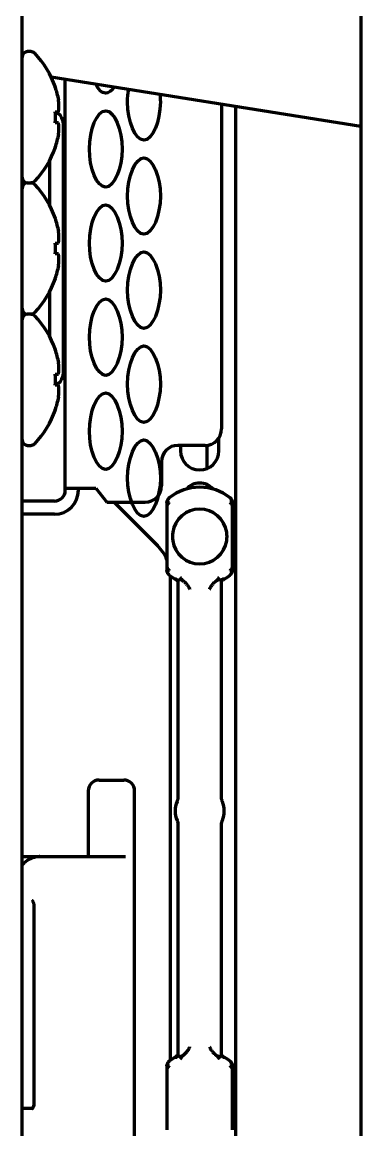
# Model space of a CAD drawing. Header units: inches. Extents: x -3022 to 7311, y 343 to 5680.
# Drawn here: x 936.2 to 967.2, y 2408.7 to 2510 of the extents above; entities that cross this region are included whole.
import ezdxf

# ---------------------------------------------------------------- set-up
doc = ezdxf.new("R2010")
doc.units = ezdxf.units.IN

msp = doc.modelspace()

# ---------------------------------------------------------------- linework, layer by layer
at = {"linetype": 'Continuous', "lineweight": 70}
for p, q in [((967.16, 3920.69), (967.16, 2255.49)), ((936.16, 2281.3), (936.16, 3919.3)), ((936.95, 2507.3), (936.66, 2507.3)), ((938.81, 2504.98), (967.16, 2500.49)), ((940.11, 2467.4), (940.11, 2504.78)), ((939.18, 2504.05), (939.2, 2504.05)), ((954.41, 2502.51), (954.41, 2472.8)), ((939.18, 2501.8), (939.5, 2501.8)), ((955.71, 2351.7), (955.71, 2502.3)), ((939.5, 2500.8), (939.18, 2500.8)), ((939.91, 2500.8), (939.91, 2477.8)), ((939.2, 2498.55), (939.18, 2498.55)), ((938.66, 2497.31), (938.66, 2493.28)), ((936.66, 2495.3), (936.95, 2495.3)), ((939.18, 2492.05), (939.2, 2492.05)), ((939.91, 2492.25), (940.11, 2492.25)), ((939.18, 2489.8), (939.5, 2489.8)), ((939.5, 2488.8), (939.18, 2488.8)), ((940.11, 2489.25), (939.91, 2489.25)), ((939.91, 2489.05), (940.11, 2489.05)), ((939.91, 2488.85), (940.11, 2488.85)), ((939.2, 2486.55), (939.18, 2486.55)), ((938.66, 2485.31), (938.66, 2481.28)), ((936.95, 2483.3), (936.66, 2483.3)), ((939.18, 2480.05), (939.2, 2480.05)), ((939.18, 2477.8), (939.5, 2477.8)), ((939.5, 2476.8), (939.18, 2476.8)), ((939.2, 2474.55), (939.18, 2474.55)), ((936.66, 2471.3), (936.95, 2471.3)), ((952.91, 2471.3), (950.41, 2471.3)), ((950.66, 2471.3), (950.66, 2470.8)), ((953.06, 2471.32), (953.06, 2469.19)), ((954.16, 2470.8), (954.16, 2471.97)), ((948.91, 2469.8), (948.91, 2467.6)), ((940.11, 2467.2), (940.11, 2467.4)), ((940.11, 2467.4), (942.31, 2467.4)), ((941.31, 2467.2), (941.31, 2467.4)), ((942.31, 2467.4), (942.91, 2467.4)), ((942.91, 2467.4), (943.91, 2466.1)), ((953.06, 2467.72), (953.06, 2467.43)), ((939.11, 2466.2), (936.16, 2466.2)), ((943.91, 2466.1), (947.41, 2466.1)), ((944.59, 2466.1), (948.54, 2462.15)), ((949.61, 2466.5), (949.65, 2466.44)), ((955.16, 2466.44), (955.2, 2466.5)), ((949.41, 2465.72), (949.41, 2460.22)), ((955.41, 2460.22), (955.41, 2465.72)), ((939.11, 2465), (936.16, 2465)), ((949.65, 2459.5), (949.61, 2459.45)), ((949.71, 2459.32), (949.71, 2415.07)), ((955.2, 2459.45), (955.16, 2459.5)), ((950.41, 2458.89), (950.41, 2438.95)), ((954.41, 2439.12), (954.41, 2458.89)), ((943.21, 2440.7), (945.45, 2440.7)), ((942.21, 2439.7), (942.21, 2433.7)), ((946.45, 2301.7), (946.45, 2439.7)), ((954.48, 2438.74), (954.48, 2438.74)), ((950.33, 2437), (950.33, 2437)), ((954.41, 2415.55), (954.41, 2436.79)), ((950.41, 2436.62), (950.41, 2415.55)), ((936.16, 2433.7), (937.79, 2433.7)), ((937.79, 2433.7), (944.49, 2433.7)), ((944.49, 2433.7), (945.63, 2433.7)), ((937.23, 2429.12), (937.23, 2411.2)), ((950.41, 2415.55), (950.45, 2415.5)), ((949.61, 2415), (949.65, 2414.94)), ((955.16, 2414.94), (955.2, 2415)), ((949.41, 2414.22), (949.41, 2408.72)), ((955.41, 2408.72), (955.41, 2414.22)), ((936.16, 2410.7), (937.12, 2410.7))]:
    msp.add_line(p, q, dxfattribs=at)
for centre, radius, start, end in [((936.66, 2506.8), 0.5, 90, 180), ((936.95, 2506.8), 0.5, 43.7747, 90), ((931.21, 2501.3), 8.45, 18.9925, 43.7747), ((931.21, 2501.3), 8.44, 10.6622, 19.0271), ((931.21, 2501.3), 7.99, 356.4122, 3.5878), ((940.66, 2503.23), 2, 225.918, 234.3147), ((938.91, 2500.8), 1, 0, 54.3147), ((931.21, 2501.3), 8.44, 340.9729, 349.3378), ((931.21, 2501.3), 8.45, 316.2253, 341.0075), ((936.66, 2495.8), 0.5, 180, 270), ((936.95, 2495.8), 0.5, 270, 316.2253), ((936.66, 2494.8), 0.5, 90, 180), ((936.95, 2494.8), 0.5, 43.7747, 90), ((931.21, 2489.3), 8.45, 18.9925, 43.7747), ((931.21, 2489.3), 8.44, 10.6622, 19.0271), ((931.21, 2489.3), 7.99, 356.4122, 3.5878), ((931.21, 2489.3), 8.44, 340.9729, 349.3378), ((931.21, 2489.3), 8.45, 316.2253, 341.0075), ((936.66, 2483.8), 0.5, 180, 270), ((936.66, 2482.8), 0.5, 90, 180), ((936.95, 2483.8), 0.5, 270, 316.2253), ((936.95, 2482.8), 0.5, 43.7747, 90), ((931.21, 2477.3), 8.45, 18.9925, 43.7747), ((931.21, 2477.3), 8.44, 10.6622, 19.0271), ((931.21, 2477.3), 7.99, 356.4122, 3.5878), ((938.91, 2477.8), 1, 305.6853, 0), ((940.66, 2475.36), 2, 125.6853, 134.082), ((931.21, 2477.3), 8.44, 340.9729, 349.3378), ((931.21, 2477.3), 8.45, 316.2253, 341.0075), ((952.91, 2472.8), 1.5, 270, 0), ((936.66, 2471.8), 0.5, 180, 270), ((936.95, 2471.8), 0.5, 270, 316.2253), ((950.41, 2469.8), 1.5, 90, 180), ((952.41, 2470.8), 1.75, 180, 0), ((939.11, 2467.2), 1, 270, 0), ((939.11, 2467.2), 2.2, 270, 0), ((947.41, 2467.6), 1.5, 270, 0), ((952.41, 2462.97), 4.5, 51.5776, 128.4734), ((952.41, 2466.2), 1.65, 42.0441, 137.9559), ((952.41, 2462.97), 2.5, 8.8851, 171.1149), ((952.41, 2462.97), 2.5, 171.1149, 188.8851), ((952.41, 2462.97), 2.5, 351.1149, 8.8851), ((945.71, 2459.32), 4, 22.332, 45), ((952.41, 2462.97), 2.5, 188.8851, 351.1149), ((952.41, 2462.97), 4.5, 231.5767, 240.0016), ((952.41, 2462.97), 4.5, 299.9984, 308.4325), ((943.21, 2439.7), 1, 90, 180), ((945.45, 2439.7), 1, 0, 90), ((952.41, 2437.87), 2.25, 157.2326, 202.7674), ((952.41, 2437.87), 2.25, 337.2326, 22.7674), ((952.41, 2411.47), 4.5, 119.9984, 128.4327), ((952.41, 2411.47), 4.5, 51.5776, 60.0016)]:
    msp.add_arc(centre, radius, start, end, dxfattribs=at)
for centre, major_axis, ratio, start_param, end_param in [((931.21, 2502.33), (-8.32, 0), 0.707107, 3.051363, 3.231822), ((931.21, 2500.27), (8.32, 0), 0.707107, 6.192956, 6.373415), ((931.21, 2490.33), (-8.32, 0), 0.707107, 3.051363, 3.231822), ((931.21, 2488.27), (8.32, 0), 0.707107, 6.192956, 6.373415), ((931.21, 2478.33), (-8.32, 0), 0.707107, 3.051363, 3.231822), ((931.21, 2476.27), (8.32, 0), 0.707107, 6.192956, 6.373415), ((949.92, 2466.1), (-0.312, 0.391), 0.212305, 0.000913, 0.500435), ((955.4, 2457.79), (1.34, 0.63), 0.999709, 1.654915, 1.870019), ((954.9, 2459.84), (0.312, -0.391), 0.210527, 6.282797, 6.783546), ((937.77, 2428.7), (0, -5), 0.615661, 3.249494, 3.692868), ((949.42, 2416.65), (1.34, 0.63), 0.999709, 4.796505, 5.011609), ((949.92, 2414.6), (-0.312, 0.391), 0.212305, 6.282869, 6.783619)]:
    msp.add_ellipse(centre, major_axis=major_axis, ratio=ratio, start_param=start_param, end_param=end_param, dxfattribs=at)
for points in [[(943.79, 2503.5), (943.46, 2503.51), (943.15, 2503.82), (942.89, 2504.32)], [(949.41, 2466.08), (949.41, 2465.96), (949.41, 2465.84), (949.41, 2465.72)], [(955.41, 2465.72), (955.41, 2465.84), (955.41, 2465.96), (955.41, 2466.08)], [(949.41, 2460.22), (949.41, 2460.1), (949.41, 2459.98), (949.41, 2459.86)], [(955.41, 2459.86), (955.41, 2459.98), (955.41, 2460.1), (955.41, 2460.22)], [(950.29, 2459.08), (950.35, 2459.04), (950.4, 2458.99), (950.45, 2458.94)], [(954.2, 2459.23), (954.12, 2459.15), (954.05, 2459.05), (953.99, 2458.94)], [(954.41, 2458.89), (954.41, 2458.89), (954.41, 2458.89), (954.4, 2458.9), (954.4, 2458.9), (954.39, 2458.91), (954.38, 2458.92), (954.37, 2458.94), (954.36, 2458.94)], [(954.66, 2459.07), (954.57, 2459.02), (954.48, 2458.96), (954.41, 2458.89)], [(951.01, 2458.81), (950.99, 2458.83), (950.97, 2458.85), (950.92, 2458.88), (950.88, 2458.91), (950.85, 2458.93), (950.83, 2458.94)], [(951.01, 2458.81), (951.05, 2458.77), (951.13, 2458.7), (951.23, 2458.58), (951.31, 2458.48), (951.38, 2458.38), (951.43, 2458.29), (951.47, 2458.21), (951.5, 2458.16), (951.51, 2458.14)], [(953.31, 2458.14), (953.32, 2458.16), (953.34, 2458.22), (953.38, 2458.29), (953.44, 2458.38), (953.5, 2458.48), (953.58, 2458.58), (953.68, 2458.7), (953.76, 2458.77), (953.81, 2458.81)], [(953.99, 2458.94), (953.97, 2458.93), (953.94, 2458.91), (953.89, 2458.88), (953.85, 2458.85), (953.82, 2458.83), (953.81, 2458.81)], [(937.79, 2433.7), (937.75, 2433.7), (937.67, 2433.69), (937.55, 2433.68), (937.48, 2433.67), (937.44, 2433.67)], [(950.16, 2415.37), (950.25, 2415.42), (950.33, 2415.48), (950.41, 2415.55)], [(950.61, 2415.21), (950.69, 2415.29), (950.77, 2415.39), (950.83, 2415.5)], [(950.83, 2415.5), (950.85, 2415.51), (950.88, 2415.53), (950.92, 2415.56), (950.97, 2415.59), (950.99, 2415.61), (951.01, 2415.63)], [(951.01, 2415.63), (951.05, 2415.67), (951.13, 2415.75), (951.23, 2415.86), (951.31, 2415.96), (951.38, 2416.06), (951.43, 2416.15), (951.47, 2416.23), (951.5, 2416.28), (951.51, 2416.3)], [(953.31, 2416.3), (953.32, 2416.28), (953.34, 2416.23), (953.38, 2416.15), (953.44, 2416.06), (953.5, 2415.96), (953.59, 2415.86), (953.68, 2415.75), (953.76, 2415.67), (953.81, 2415.63)], [(953.81, 2415.63), (953.82, 2415.61), (953.85, 2415.59), (953.89, 2415.56), (953.94, 2415.53), (953.97, 2415.51), (953.99, 2415.5)], [(954.36, 2415.5), (954.37, 2415.5), (954.38, 2415.52), (954.39, 2415.53), (954.4, 2415.54), (954.4, 2415.55), (954.41, 2415.55), (954.41, 2415.55), (954.41, 2415.55)], [(954.52, 2415.36), (954.47, 2415.41), (954.41, 2415.45), (954.36, 2415.5)], [(949.41, 2414.58), (949.41, 2414.46), (949.41, 2414.34), (949.41, 2414.22)], [(955.41, 2414.22), (955.41, 2414.34), (955.41, 2414.46), (955.41, 2414.58)]]:
    msp.add_open_spline(points, degree=3, dxfattribs=at)
for points, knots in [([(944.57, 2504.05), (944.34, 2503.71), (944.08, 2503.5), (943.8, 2503.5), (943.8, 2503.5), (943.79, 2503.5)], [0, 0, 0, 0, 0.981054, 0.981054, 1, 1, 1, 1]), ([(947.29, 2499.2), (946.51, 2499.22), (945.65, 2501.35), (945.84, 2503.48), (945.91, 2503.86)], [0, 0, 0, 0, 0.815019, 1, 1, 1, 1]), ([(948.77, 2503.43), (948.79, 2503.19), (948.91, 2501.19), (948.09, 2499.2), (947.3, 2499.2), (947.3, 2499.2), (947.29, 2499.2)], [0, 0, 0, 0, 0.12292, 0.99417, 0.99417, 1, 1, 1, 1]), ([(943.79, 2494.9), (943.01, 2494.92), (941.6, 2498.41), (943.02, 2501.9), (943.81, 2501.9), (943.82, 2501.9), (943.82, 2501.9)], [0, 0, 0, 0, 0.496652, 0.996654, 0.996654, 1, 1, 1, 1]), ([(943.82, 2501.9), (944.6, 2501.87), (946.02, 2498.38), (944.59, 2494.9), (943.8, 2494.9), (943.8, 2494.9), (943.79, 2494.9)], [0, 0, 0, 0, 0.496652, 0.996654, 0.996654, 1, 1, 1, 1]), ([(947.29, 2490.6), (946.51, 2490.62), (945.1, 2494.11), (946.52, 2497.6), (947.31, 2497.6), (947.32, 2497.6), (947.32, 2497.6)], [0, 0, 0, 0, 0.496652, 0.996654, 0.996654, 1, 1, 1, 1]), ([(947.32, 2497.6), (948.1, 2497.57), (949.52, 2494.08), (948.09, 2490.6), (947.3, 2490.6), (947.3, 2490.6), (947.29, 2490.6)], [0, 0, 0, 0, 0.496652, 0.996654, 0.996654, 1, 1, 1, 1]), ([(943.79, 2486.3), (943.01, 2486.32), (941.6, 2489.81), (943.02, 2493.3), (943.81, 2493.3), (943.82, 2493.3), (943.82, 2493.3)], [0, 0, 0, 0, 0.496652, 0.996654, 0.996654, 1, 1, 1, 1]), ([(943.82, 2493.3), (944.6, 2493.27), (946.02, 2489.78), (944.59, 2486.3), (943.8, 2486.3), (943.8, 2486.3), (943.79, 2486.3)], [0, 0, 0, 0, 0.496652, 0.996654, 0.996654, 1, 1, 1, 1]), ([(947.29, 2482), (946.51, 2482.02), (945.1, 2485.51), (946.52, 2489), (947.31, 2489), (947.32, 2489), (947.32, 2489)], [0, 0, 0, 0, 0.496652, 0.996654, 0.996654, 1, 1, 1, 1]), ([(947.32, 2489), (948.1, 2488.97), (949.52, 2485.48), (948.09, 2482), (947.3, 2482), (947.3, 2482), (947.29, 2482)], [0, 0, 0, 0, 0.496652, 0.996654, 0.996654, 1, 1, 1, 1]), ([(943.79, 2477.7), (943.01, 2477.72), (941.6, 2481.21), (943.02, 2484.7), (943.81, 2484.7), (943.82, 2484.7), (943.82, 2484.7)], [0, 0, 0, 0, 0.496652, 0.996654, 0.996654, 1, 1, 1, 1]), ([(943.82, 2484.7), (944.6, 2484.67), (946.02, 2481.18), (944.59, 2477.7), (943.8, 2477.7), (943.8, 2477.7), (943.79, 2477.7)], [0, 0, 0, 0, 0.496652, 0.996654, 0.996654, 1, 1, 1, 1]), ([(947.29, 2473.4), (946.51, 2473.42), (945.1, 2476.91), (946.52, 2480.4), (947.31, 2480.4), (947.32, 2480.4), (947.32, 2480.4)], [0, 0, 0, 0, 0.496652, 0.996654, 0.996654, 1, 1, 1, 1]), ([(947.32, 2480.4), (948.1, 2480.37), (949.52, 2476.88), (948.09, 2473.4), (947.3, 2473.4), (947.3, 2473.4), (947.29, 2473.4)], [0, 0, 0, 0, 0.496652, 0.996654, 0.996654, 1, 1, 1, 1]), ([(943.79, 2469.1), (943.01, 2469.12), (941.6, 2472.61), (943.02, 2476.1), (943.81, 2476.1), (943.82, 2476.1), (943.82, 2476.1)], [0, 0, 0, 0, 0.496652, 0.996654, 0.996654, 1, 1, 1, 1]), ([(943.82, 2476.1), (944.6, 2476.07), (946.02, 2472.58), (944.59, 2469.1), (943.8, 2469.1), (943.8, 2469.1), (943.79, 2469.1)], [0, 0, 0, 0, 0.496652, 0.996654, 0.996654, 1, 1, 1, 1]), ([(947.29, 2464.8), (946.51, 2464.82), (945.1, 2468.31), (946.52, 2471.8), (947.31, 2471.8), (947.32, 2471.8), (947.32, 2471.8)], [0, 0, 0, 0, 0.496652, 0.996654, 0.996654, 1, 1, 1, 1]), ([(947.32, 2471.8), (948.1, 2471.77), (949.52, 2468.28), (948.09, 2464.8), (947.3, 2464.8), (947.3, 2464.8), (947.29, 2464.8)], [0, 0, 0, 0, 0.496652, 0.996654, 0.996654, 1, 1, 1, 1]), ([(949.61, 2466.49), (949.6, 2466.49), (949.6, 2466.49), (949.59, 2466.48), (949.58, 2466.47), (949.57, 2466.46), (949.56, 2466.45), (949.55, 2466.44), (949.54, 2466.43), (949.54, 2466.42), (949.53, 2466.41), (949.52, 2466.4), (949.51, 2466.39), (949.5, 2466.38), (949.5, 2466.37), (949.49, 2466.36), (949.48, 2466.35), (949.47, 2466.33), (949.47, 2466.32), (949.46, 2466.31), (949.46, 2466.3), (949.45, 2466.29), (949.45, 2466.28), (949.45, 2466.27), (949.44, 2466.26), (949.44, 2466.25), (949.43, 2466.24), (949.43, 2466.22), (949.42, 2466.21), (949.42, 2466.19), (949.42, 2466.17), (949.41, 2466.15), (949.41, 2466.13), (949.41, 2466.1), (949.41, 2466.09), (949.41, 2466.08)], [0, 0, 0, 0, 0.025024, 0.050378, 0.076062, 0.102079, 0.128429, 0.155115, 0.182136, 0.209495, 0.237192, 0.265228, 0.293604, 0.32232, 0.351377, 0.380775, 0.410515, 0.440597, 0.47102, 0.501786, 0.516805, 0.534413, 0.554612, 0.577405, 0.602796, 0.630788, 0.661384, 0.694587, 0.730398, 0.768819, 0.809849, 0.853486, 0.899727, 0.948568, 1, 1, 1, 1]), ([(949.41, 2466.08), (949.41, 2466.08), (949.41, 2466.09), (949.41, 2466.1), (949.41, 2466.11), (949.41, 2466.12), (949.41, 2466.12), (949.41, 2466.13), (949.41, 2466.14), (949.42, 2466.15), (949.42, 2466.16), (949.42, 2466.17), (949.42, 2466.17), (949.42, 2466.18), (949.43, 2466.19), (949.43, 2466.19), (949.43, 2466.2), (949.43, 2466.21), (949.44, 2466.21), (949.44, 2466.22), (949.44, 2466.23), (949.44, 2466.23), (949.45, 2466.24), (949.45, 2466.24), (949.45, 2466.25), (949.45, 2466.25), (949.46, 2466.26), (949.46, 2466.27), (949.47, 2466.28), (949.48, 2466.3), (949.5, 2466.32), (949.51, 2466.33), (949.53, 2466.35), (949.54, 2466.36), (949.56, 2466.38), (949.57, 2466.39), (949.59, 2466.4), (949.6, 2466.41), (949.61, 2466.41)], [0, 0, 0, 0, 0.024704, 0.048963, 0.072775, 0.09614, 0.119057, 0.141526, 0.163546, 0.185118, 0.206241, 0.226915, 0.24714, 0.266916, 0.286243, 0.305121, 0.323551, 0.341532, 0.359066, 0.376152, 0.392791, 0.408984, 0.42473, 0.440031, 0.454887, 0.469298, 0.483265, 0.496789, 0.550956, 0.604254, 0.656687, 0.708259, 0.758975, 0.808843, 0.857869, 0.906064, 0.953438, 1, 1, 1, 1]), ([(949.63, 2466.05), (949.63, 2466.05), (949.62, 2466.05), (949.61, 2466.04), (949.6, 2466.04), (949.59, 2466.03), (949.59, 2466.02), (949.58, 2466.02), (949.57, 2466.01), (949.56, 2466.01), (949.55, 2466), (949.54, 2465.99), (949.53, 2465.98), (949.52, 2465.98), (949.52, 2465.97), (949.51, 2465.96), (949.5, 2465.95), (949.49, 2465.94), (949.49, 2465.93), (949.48, 2465.93), (949.47, 2465.92), (949.47, 2465.91), (949.46, 2465.9), (949.45, 2465.89), (949.45, 2465.88), (949.44, 2465.87), (949.44, 2465.86), (949.43, 2465.84), (949.43, 2465.83), (949.42, 2465.82), (949.42, 2465.8), (949.41, 2465.79), (949.41, 2465.77), (949.41, 2465.76), (949.41, 2465.74), (949.41, 2465.73), (949.41, 2465.72)], [0, 0, 0, 0, 0.023097, 0.046395, 0.069897, 0.093606, 0.117525, 0.141658, 0.166006, 0.190572, 0.215358, 0.240367, 0.265601, 0.291062, 0.316751, 0.34267, 0.36882, 0.395203, 0.421819, 0.44867, 0.475757, 0.503078, 0.528611, 0.555657, 0.584223, 0.614317, 0.645944, 0.679109, 0.713816, 0.750069, 0.787867, 0.827213, 0.868103, 0.910536, 0.954504, 1, 1, 1, 1]), ([(955.41, 2465.72), (955.41, 2465.72), (955.41, 2465.73), (955.41, 2465.74), (955.41, 2465.75), (955.41, 2465.75), (955.4, 2465.76), (955.4, 2465.77), (955.4, 2465.78), (955.4, 2465.79), (955.4, 2465.79), (955.4, 2465.8), (955.4, 2465.81), (955.39, 2465.81), (955.39, 2465.82), (955.39, 2465.83), (955.39, 2465.83), (955.38, 2465.84), (955.38, 2465.85), (955.38, 2465.85), (955.38, 2465.86), (955.37, 2465.86), (955.37, 2465.87), (955.37, 2465.87), (955.37, 2465.88), (955.36, 2465.88), (955.36, 2465.89), (955.36, 2465.89), (955.35, 2465.9), (955.35, 2465.9), (955.35, 2465.91), (955.34, 2465.92), (955.32, 2465.94), (955.31, 2465.96), (955.3, 2465.97), (955.28, 2465.98), (955.27, 2466), (955.25, 2466.01), (955.23, 2466.02), (955.22, 2466.03), (955.2, 2466.04), (955.19, 2466.05), (955.18, 2466.05)], [0, 0, 0, 0, 0.022174, 0.043992, 0.065454, 0.086559, 0.107306, 0.127693, 0.147722, 0.16739, 0.186699, 0.205647, 0.224234, 0.24246, 0.260326, 0.277831, 0.294975, 0.31176, 0.328185, 0.34425, 0.359956, 0.375304, 0.390294, 0.404926, 0.419202, 0.433122, 0.446686, 0.459896, 0.472753, 0.485256, 0.497408, 0.546852, 0.595521, 0.643419, 0.690553, 0.736931, 0.782562, 0.827459, 0.871636, 0.915107, 0.957889, 1, 1, 1, 1]), ([(955.41, 2466.08), (955.41, 2466.08), (955.41, 2466.09), (955.41, 2466.1), (955.41, 2466.11), (955.41, 2466.12), (955.4, 2466.13), (955.4, 2466.14), (955.4, 2466.15), (955.4, 2466.16), (955.4, 2466.17), (955.4, 2466.18), (955.4, 2466.19), (955.39, 2466.19), (955.39, 2466.2), (955.39, 2466.21), (955.39, 2466.22), (955.39, 2466.22), (955.39, 2466.23), (955.38, 2466.24), (955.38, 2466.24), (955.38, 2466.25), (955.38, 2466.26), (955.38, 2466.26), (955.37, 2466.27), (955.37, 2466.27), (955.37, 2466.28), (955.37, 2466.28), (955.37, 2466.29), (955.36, 2466.29), (955.36, 2466.29), (955.36, 2466.3), (955.36, 2466.3), (955.36, 2466.3), (955.35, 2466.31), (955.34, 2466.33), (955.33, 2466.35), (955.32, 2466.38), (955.3, 2466.4), (955.29, 2466.41), (955.27, 2466.43), (955.26, 2466.45), (955.24, 2466.47), (955.22, 2466.48), (955.21, 2466.49), (955.21, 2466.49)], [0, 0, 0, 0, 0.022864, 0.045241, 0.067131, 0.088533, 0.109447, 0.129871, 0.149806, 0.169251, 0.188206, 0.20667, 0.224644, 0.242128, 0.25912, 0.275622, 0.291634, 0.307154, 0.322185, 0.336725, 0.350775, 0.364335, 0.377406, 0.389987, 0.402079, 0.413682, 0.424797, 0.435423, 0.445562, 0.455213, 0.464376, 0.473053, 0.481243, 0.488947, 0.496164, 0.551428, 0.605599, 0.65868, 0.71067, 0.761575, 0.811398, 0.860144, 0.907821, 0.954437, 1, 1, 1, 1]), ([(955.21, 2466.41), (955.21, 2466.41), (955.22, 2466.41), (955.23, 2466.4), (955.23, 2466.4), (955.24, 2466.39), (955.25, 2466.38), (955.26, 2466.38), (955.27, 2466.37), (955.28, 2466.36), (955.28, 2466.35), (955.29, 2466.35), (955.3, 2466.34), (955.31, 2466.33), (955.32, 2466.32), (955.32, 2466.31), (955.33, 2466.3), (955.34, 2466.29), (955.34, 2466.28), (955.35, 2466.27), (955.36, 2466.26), (955.36, 2466.25), (955.37, 2466.24), (955.37, 2466.23), (955.38, 2466.22), (955.38, 2466.21), (955.39, 2466.2), (955.39, 2466.18), (955.4, 2466.17), (955.4, 2466.15), (955.4, 2466.13), (955.41, 2466.12), (955.41, 2466.1), (955.41, 2466.08), (955.41, 2466.08)], [0, 0, 0, 0, 0.024357, 0.048944, 0.073762, 0.098813, 0.124098, 0.149618, 0.175376, 0.201372, 0.227608, 0.254084, 0.280802, 0.307763, 0.334967, 0.362416, 0.390109, 0.418048, 0.446233, 0.474664, 0.503341, 0.530295, 0.559113, 0.589798, 0.622356, 0.65679, 0.693104, 0.731299, 0.771378, 0.813341, 0.857187, 0.902915, 0.950521, 1, 1, 1, 1]), ([(949.41, 2460.22), (949.41, 2460.22), (949.41, 2460.21), (949.41, 2460.2), (949.41, 2460.19), (949.41, 2460.19), (949.41, 2460.18), (949.41, 2460.17), (949.41, 2460.16), (949.41, 2460.16), (949.42, 2460.15), (949.42, 2460.14), (949.42, 2460.13), (949.42, 2460.13), (949.42, 2460.12), (949.43, 2460.11), (949.43, 2460.11), (949.43, 2460.1), (949.43, 2460.09), (949.44, 2460.09), (949.44, 2460.08), (949.44, 2460.08), (949.44, 2460.07), (949.45, 2460.07), (949.45, 2460.06), (949.45, 2460.06), (949.46, 2460.05), (949.46, 2460.05), (949.46, 2460.04), (949.46, 2460.04), (949.47, 2460.03), (949.48, 2460.02), (949.49, 2460), (949.5, 2459.99), (949.52, 2459.97), (949.53, 2459.96), (949.55, 2459.94), (949.56, 2459.93), (949.58, 2459.92), (949.6, 2459.91), (949.61, 2459.9), (949.63, 2459.89), (949.63, 2459.89)], [0, 0, 0, 0, 0.022145, 0.043936, 0.06537, 0.086448, 0.107169, 0.12753, 0.147533, 0.167177, 0.186461, 0.205385, 0.223948, 0.242152, 0.259995, 0.277478, 0.294602, 0.311365, 0.327769, 0.343815, 0.359501, 0.37483, 0.389801, 0.404416, 0.418674, 0.432577, 0.446125, 0.459319, 0.47216, 0.484648, 0.496785, 0.546297, 0.595032, 0.642993, 0.690188, 0.736624, 0.782312, 0.827263, 0.871492, 0.915013, 0.957843, 1, 1, 1, 1]), ([(955.18, 2459.89), (955.19, 2459.89), (955.19, 2459.89), (955.2, 2459.9), (955.21, 2459.9), (955.22, 2459.91), (955.23, 2459.92), (955.24, 2459.92), (955.25, 2459.93), (955.26, 2459.94), (955.27, 2459.94), (955.27, 2459.95), (955.28, 2459.96), (955.29, 2459.96), (955.3, 2459.97), (955.31, 2459.98), (955.31, 2459.99), (955.32, 2460), (955.33, 2460.01), (955.34, 2460.01), (955.34, 2460.02), (955.35, 2460.03), (955.35, 2460.04), (955.36, 2460.05), (955.37, 2460.06), (955.37, 2460.07), (955.38, 2460.08), (955.38, 2460.1), (955.39, 2460.11), (955.39, 2460.12), (955.4, 2460.14), (955.4, 2460.15), (955.4, 2460.17), (955.41, 2460.19), (955.41, 2460.2), (955.41, 2460.21), (955.41, 2460.22)], [0, 0, 0, 0, 0.023051, 0.046302, 0.069757, 0.093418, 0.117289, 0.141371, 0.165669, 0.190184, 0.214918, 0.239874, 0.265054, 0.29046, 0.316093, 0.341956, 0.368049, 0.394373, 0.420931, 0.447722, 0.474747, 0.502007, 0.52759, 0.55469, 0.583315, 0.61347, 0.645164, 0.678399, 0.71318, 0.749511, 0.787392, 0.826825, 0.867806, 0.910333, 0.954401, 1, 1, 1, 1]), ([(949.61, 2459.53), (949.6, 2459.53), (949.6, 2459.53), (949.59, 2459.54), (949.58, 2459.54), (949.57, 2459.55), (949.56, 2459.56), (949.56, 2459.57), (949.55, 2459.57), (949.54, 2459.58), (949.53, 2459.59), (949.52, 2459.6), (949.51, 2459.6), (949.51, 2459.61), (949.5, 2459.62), (949.49, 2459.63), (949.49, 2459.64), (949.48, 2459.65), (949.47, 2459.66), (949.47, 2459.67), (949.46, 2459.68), (949.45, 2459.69), (949.45, 2459.7), (949.44, 2459.71), (949.44, 2459.72), (949.43, 2459.73), (949.43, 2459.75), (949.42, 2459.76), (949.42, 2459.77), (949.42, 2459.79), (949.41, 2459.81), (949.41, 2459.83), (949.41, 2459.84), (949.41, 2459.86), (949.41, 2459.86)], [0, 0, 0, 0, 0.024355, 0.04894, 0.073756, 0.098805, 0.124087, 0.149606, 0.175361, 0.201355, 0.227588, 0.254061, 0.280776, 0.307734, 0.334935, 0.36238, 0.39007, 0.418005, 0.446186, 0.474613, 0.503287, 0.530252, 0.559079, 0.589773, 0.622339, 0.65678, 0.693098, 0.731298, 0.77138, 0.813344, 0.857191, 0.902919, 0.950523, 1, 1, 1, 1]), ([(949.41, 2459.86), (949.41, 2459.86), (949.41, 2459.85), (949.41, 2459.84), (949.41, 2459.83), (949.41, 2459.82), (949.41, 2459.81), (949.41, 2459.8), (949.41, 2459.79), (949.41, 2459.78), (949.42, 2459.77), (949.42, 2459.76), (949.42, 2459.76), (949.42, 2459.75), (949.42, 2459.74), (949.42, 2459.73), (949.43, 2459.72), (949.43, 2459.72), (949.43, 2459.71), (949.43, 2459.7), (949.43, 2459.7), (949.44, 2459.69), (949.44, 2459.69), (949.44, 2459.68), (949.44, 2459.67), (949.44, 2459.67), (949.45, 2459.66), (949.45, 2459.66), (949.45, 2459.66), (949.45, 2459.65), (949.45, 2459.65), (949.46, 2459.64), (949.46, 2459.64), (949.46, 2459.64), (949.46, 2459.63), (949.47, 2459.61), (949.48, 2459.59), (949.5, 2459.57), (949.51, 2459.55), (949.53, 2459.53), (949.54, 2459.51), (949.56, 2459.49), (949.58, 2459.48), (949.59, 2459.46), (949.6, 2459.45), (949.61, 2459.45)], [0, 0, 0, 0, 0.022871, 0.045255, 0.067151, 0.088558, 0.109477, 0.129906, 0.149846, 0.169295, 0.188253, 0.206721, 0.224697, 0.242183, 0.259177, 0.27568, 0.291693, 0.307214, 0.322245, 0.336784, 0.350834, 0.364392, 0.377461, 0.39004, 0.40213, 0.41373, 0.424842, 0.435464, 0.445599, 0.455245, 0.464404, 0.473075, 0.481259, 0.488956, 0.496167, 0.551431, 0.605603, 0.658683, 0.710673, 0.761578, 0.8114, 0.860146, 0.907823, 0.954438, 1, 1, 1, 1]), ([(950.29, 2459.08), (950.28, 2459.08), (950.26, 2459.08), (950.23, 2459.07), (950.21, 2459.07), (950.2, 2459.07), (950.18, 2459.07), (950.17, 2459.07), (950.16, 2459.07), (950.16, 2459.07), (950.16, 2459.07), (950.16, 2459.07)], [0, 0, 0, 0, 0.111111, 0.222222, 0.333333, 0.444444, 0.555555, 0.666666, 0.777777, 0.888888, 1, 1, 1, 1]), ([(950.16, 2459.07), (950.16, 2459.07), (950.16, 2459.07), (950.16, 2459.07), (950.16, 2459.07)], [0, 0, 0, 0, 0.799482, 1, 1, 1, 1]), ([(950.45, 2458.94), (950.45, 2458.94), (950.44, 2458.92), (950.42, 2458.91), (950.42, 2458.9), (950.41, 2458.9), (950.41, 2458.89), (950.41, 2458.89), (950.41, 2458.89)], [0, 0, 0, 0, 0.166664, 0.333327, 0.499991, 0.666654, 0.833318, 1, 1, 1, 1]), ([(950.83, 2458.94), (950.79, 2458.96), (950.75, 2458.98), (950.7, 2458.99), (950.69, 2459), (950.67, 2459), (950.66, 2459), (950.64, 2459), (950.62, 2459.01), (950.59, 2459.01), (950.59, 2459), (950.57, 2459), (950.56, 2459), (950.54, 2459), (950.53, 2458.99), (950.51, 2458.99), (950.5, 2458.98), (950.49, 2458.98), (950.47, 2458.97), (950.46, 2458.95), (950.45, 2458.94)], [0, 0, 0, 0, 0.25, 0.25, 0.3125, 0.3125, 0.375, 0.375, 0.5, 0.5, 0.5625, 0.5625, 0.625, 0.625, 0.75, 0.75, 0.8125, 0.8125, 0.875, 1, 1, 1, 1]), ([(954.36, 2458.94), (954.35, 2458.96), (954.33, 2458.98), (954.3, 2458.99), (954.29, 2458.99), (954.28, 2459), (954.27, 2459), (954.25, 2459), (954.23, 2459.01), (954.2, 2459.01), (954.2, 2459.01), (954.18, 2459), (954.17, 2459), (954.14, 2459), (954.12, 2459), (954.09, 2458.99), (954.08, 2458.98), (954.06, 2458.98), (954.05, 2458.97), (954.03, 2458.96), (954.01, 2458.95), (953.99, 2458.94)], [0, 0, 0, 0, 0.25, 0.25, 0.3125, 0.3125, 0.375, 0.375, 0.5, 0.5, 0.5625, 0.5625, 0.625, 0.625, 0.75, 0.75, 0.8125, 0.8125, 0.875, 0.875, 1, 1, 1, 1]), ([(954.66, 2459.07), (954.66, 2459.07), (954.66, 2459.07), (954.66, 2459.07), (954.66, 2459.07), (954.66, 2459.07), (954.65, 2459.07), (954.64, 2459.07), (954.63, 2459.07), (954.61, 2459.07), (954.59, 2459.07), (954.56, 2459.07), (954.54, 2459.08), (954.52, 2459.08)], [0, 0, 0, 0, 0.000002, 0.000002, 0.000002, 0.125002, 0.250001, 0.375001, 0.500001, 0.625001, 0.75, 0.875, 1, 1, 1, 1]), ([(955.21, 2459.45), (955.21, 2459.45), (955.22, 2459.45), (955.22, 2459.46), (955.23, 2459.47), (955.24, 2459.48), (955.25, 2459.49), (955.26, 2459.5), (955.27, 2459.51), (955.28, 2459.52), (955.29, 2459.53), (955.3, 2459.54), (955.3, 2459.55), (955.31, 2459.56), (955.32, 2459.57), (955.33, 2459.58), (955.33, 2459.59), (955.34, 2459.61), (955.35, 2459.62), (955.35, 2459.63), (955.36, 2459.64), (955.36, 2459.65), (955.37, 2459.66), (955.37, 2459.67), (955.38, 2459.68), (955.38, 2459.69), (955.38, 2459.71), (955.39, 2459.72), (955.39, 2459.74), (955.4, 2459.76), (955.4, 2459.77), (955.4, 2459.8), (955.41, 2459.82), (955.41, 2459.84), (955.41, 2459.85), (955.41, 2459.86)], [0, 0, 0, 0, 0.025171, 0.050666, 0.076486, 0.102633, 0.129109, 0.155914, 0.18305, 0.210518, 0.238318, 0.266453, 0.294923, 0.323728, 0.352869, 0.382347, 0.412161, 0.442313, 0.472802, 0.503628, 0.520183, 0.539089, 0.56035, 0.583969, 0.609949, 0.638294, 0.669006, 0.702086, 0.737538, 0.775362, 0.815557, 0.858122, 0.903055, 0.950349, 1, 1, 1, 1]), ([(955.41, 2459.86), (955.41, 2459.86), (955.41, 2459.85), (955.41, 2459.84), (955.41, 2459.83), (955.41, 2459.82), (955.4, 2459.82), (955.4, 2459.81), (955.4, 2459.8), (955.4, 2459.79), (955.4, 2459.78), (955.4, 2459.77), (955.39, 2459.77), (955.39, 2459.76), (955.39, 2459.75), (955.39, 2459.75), (955.39, 2459.74), (955.38, 2459.73), (955.38, 2459.73), (955.38, 2459.72), (955.37, 2459.71), (955.37, 2459.71), (955.37, 2459.7), (955.37, 2459.7), (955.36, 2459.69), (955.36, 2459.69), (955.36, 2459.68), (955.35, 2459.67), (955.34, 2459.66), (955.33, 2459.64), (955.32, 2459.62), (955.3, 2459.61), (955.29, 2459.59), (955.27, 2459.58), (955.26, 2459.56), (955.24, 2459.55), (955.22, 2459.54), (955.21, 2459.53), (955.21, 2459.53)], [0, 0, 0, 0, 0.024973, 0.049479, 0.073516, 0.097084, 0.120183, 0.142811, 0.16497, 0.186657, 0.207874, 0.228619, 0.248894, 0.268697, 0.28803, 0.306892, 0.325284, 0.343205, 0.360656, 0.377639, 0.394152, 0.410196, 0.425772, 0.440881, 0.455523, 0.469698, 0.483407, 0.496651, 0.550923, 0.604307, 0.656806, 0.708423, 0.759165, 0.809037, 0.858048, 0.906205, 0.953519, 1, 1, 1, 1]), ([(950.4, 2439.12), (950.41, 2439.09), (950.41, 2439.01), (950.39, 2438.91), (950.36, 2438.82), (950.34, 2438.77), (950.33, 2438.74), (950.33, 2438.74), (950.33, 2438.74), (950.33, 2438.74), (950.33, 2438.74), (950.33, 2438.73), (950.33, 2438.74), (950.33, 2438.74), (950.33, 2438.74)], [0, 0, 0, 0, 0.194649, 0.470857, 0.661147, 0.766771, 0.796187, 0.803844, 0.809152, 0.815288, 0.825535, 0.848758, 0.924174, 1, 1, 1, 1]), ([(954.48, 2438.74), (954.48, 2438.74), (954.47, 2438.77), (954.43, 2438.88), (954.4, 2439.01), (954.41, 2439.11), (954.41, 2439.12)], [0, 0, 0, 0, 0.009262, 0.246774, 0.884162, 1, 1, 1, 1]), ([(950.33, 2437), (950.33, 2437), (950.35, 2436.97), (950.39, 2436.84), (950.41, 2436.72), (950.41, 2436.62)], [0, 0, 0, 0, 0.009299, 0.261296, 1, 1, 1, 1]), ([(954.41, 2436.62), (954.41, 2436.65), (954.41, 2436.73), (954.43, 2436.83), (954.45, 2436.92), (954.47, 2436.97), (954.48, 2437), (954.48, 2437), (954.48, 2437), (954.48, 2437), (954.48, 2437.01), (954.49, 2437.01), (954.48, 2437.01), (954.48, 2437), (954.48, 2437)], [0, 0, 0, 0, 0.192641, 0.46939, 0.660242, 0.766372, 0.796104, 0.80381, 0.809134, 0.815266, 0.825483, 0.848577, 0.923342, 1, 1, 1, 1]), ([(937.08, 2429.69), (937.08, 2429.69), (937.09, 2429.68), (937.14, 2429.61), (937.19, 2429.47), (937.22, 2429.3), (937.23, 2429.18), (937.23, 2429.12)], [0, 0, 0, 0, 0.170961, 0.388735, 0.597442, 0.819644, 1, 1, 1, 1]), ([(950.45, 2415.5), (950.47, 2415.48), (950.49, 2415.46), (950.52, 2415.45), (950.53, 2415.45), (950.54, 2415.44), (950.55, 2415.44), (950.57, 2415.44), (950.59, 2415.44), (950.61, 2415.44), (950.62, 2415.44), (950.64, 2415.44), (950.65, 2415.44), (950.67, 2415.44), (950.69, 2415.45), (950.72, 2415.45), (950.73, 2415.46), (950.75, 2415.46), (950.76, 2415.47), (950.79, 2415.48), (950.81, 2415.49), (950.83, 2415.5)], [0, 0, 0, 0, 0.25, 0.25, 0.3125, 0.3125, 0.375, 0.375, 0.5, 0.5, 0.5625, 0.5625, 0.625, 0.625, 0.75, 0.75, 0.8125, 0.8125, 0.875, 0.875, 1, 1, 1, 1]), ([(953.99, 2415.5), (954.03, 2415.48), (954.06, 2415.46), (954.11, 2415.45), (954.12, 2415.45), (954.14, 2415.44), (954.15, 2415.44), (954.18, 2415.44), (954.2, 2415.44), (954.22, 2415.44), (954.23, 2415.44), (954.25, 2415.44), (954.25, 2415.44), (954.28, 2415.44), (954.29, 2415.45), (954.31, 2415.46), (954.31, 2415.46), (954.33, 2415.47), (954.34, 2415.48), (954.36, 2415.49), (954.36, 2415.5)], [0, 0, 0, 0, 0.25, 0.25, 0.3125, 0.3125, 0.375, 0.375, 0.5, 0.5, 0.5625, 0.5625, 0.625, 0.625, 0.75, 0.75, 0.8125, 0.8125, 0.875, 1, 1, 1, 1]), ([(949.61, 2414.99), (949.61, 2414.99), (949.6, 2414.99), (949.59, 2414.98), (949.58, 2414.97), (949.57, 2414.96), (949.56, 2414.95), (949.55, 2414.94), (949.55, 2414.93), (949.54, 2414.93), (949.53, 2414.91), (949.52, 2414.9), (949.51, 2414.89), (949.5, 2414.88), (949.5, 2414.87), (949.49, 2414.86), (949.48, 2414.85), (949.47, 2414.83), (949.47, 2414.82), (949.46, 2414.81), (949.46, 2414.8), (949.45, 2414.79), (949.45, 2414.78), (949.45, 2414.77), (949.44, 2414.76), (949.44, 2414.75), (949.43, 2414.74), (949.43, 2414.72), (949.42, 2414.71), (949.42, 2414.69), (949.42, 2414.67), (949.41, 2414.65), (949.41, 2414.63), (949.41, 2414.6), (949.41, 2414.59), (949.41, 2414.58)], [0, 0, 0, 0, 0.025091, 0.050515, 0.076274, 0.10237, 0.128803, 0.155576, 0.182689, 0.210144, 0.23794, 0.266081, 0.294565, 0.323394, 0.352569, 0.382089, 0.411955, 0.442168, 0.472727, 0.503631, 0.518597, 0.53614, 0.556265, 0.578974, 0.604272, 0.632161, 0.662644, 0.695723, 0.731402, 0.76968, 0.810557, 0.854032, 0.900101, 0.948759, 1, 1, 1, 1]), ([(949.41, 2414.58), (949.41, 2414.58), (949.41, 2414.59), (949.41, 2414.6), (949.41, 2414.61), (949.41, 2414.62), (949.41, 2414.62), (949.41, 2414.63), (949.41, 2414.64), (949.42, 2414.65), (949.42, 2414.66), (949.42, 2414.67), (949.42, 2414.67), (949.42, 2414.68), (949.43, 2414.69), (949.43, 2414.69), (949.43, 2414.7), (949.43, 2414.71), (949.44, 2414.71), (949.44, 2414.72), (949.44, 2414.73), (949.44, 2414.73), (949.45, 2414.74), (949.45, 2414.74), (949.45, 2414.75), (949.45, 2414.75), (949.46, 2414.76), (949.46, 2414.77), (949.47, 2414.78), (949.48, 2414.8), (949.5, 2414.82), (949.51, 2414.83), (949.53, 2414.85), (949.54, 2414.86), (949.56, 2414.88), (949.57, 2414.89), (949.59, 2414.9), (949.6, 2414.91), (949.61, 2414.91)], [0, 0, 0, 0, 0.024705, 0.048964, 0.072776, 0.096141, 0.119058, 0.141528, 0.163548, 0.18512, 0.206243, 0.226917, 0.247142, 0.266918, 0.286245, 0.305124, 0.323553, 0.341535, 0.359068, 0.376155, 0.392794, 0.408986, 0.424732, 0.440033, 0.454888, 0.469299, 0.483266, 0.49679, 0.550956, 0.604255, 0.656687, 0.708259, 0.758975, 0.808843, 0.85787, 0.906065, 0.953438, 1, 1, 1, 1]), ([(949.63, 2414.55), (949.63, 2414.55), (949.62, 2414.55), (949.61, 2414.54), (949.6, 2414.54), (949.59, 2414.53), (949.59, 2414.52), (949.58, 2414.52), (949.57, 2414.51), (949.56, 2414.51), (949.55, 2414.5), (949.54, 2414.49), (949.53, 2414.48), (949.52, 2414.48), (949.52, 2414.47), (949.51, 2414.46), (949.5, 2414.45), (949.49, 2414.44), (949.49, 2414.43), (949.48, 2414.43), (949.47, 2414.42), (949.47, 2414.41), (949.46, 2414.4), (949.45, 2414.39), (949.45, 2414.38), (949.44, 2414.37), (949.44, 2414.36), (949.43, 2414.34), (949.43, 2414.33), (949.42, 2414.32), (949.42, 2414.3), (949.41, 2414.29), (949.41, 2414.27), (949.41, 2414.26), (949.41, 2414.24), (949.41, 2414.23), (949.41, 2414.22)], [0, 0, 0, 0, 0.023097, 0.046394, 0.069896, 0.093605, 0.117525, 0.141657, 0.166005, 0.190571, 0.215357, 0.240367, 0.265601, 0.291061, 0.31675, 0.342669, 0.36882, 0.395202, 0.421819, 0.44867, 0.475757, 0.503079, 0.528612, 0.55566, 0.584227, 0.614322, 0.645949, 0.679115, 0.713822, 0.750074, 0.787873, 0.827217, 0.868107, 0.910538, 0.954505, 1, 1, 1, 1]), ([(950.16, 2415.37), (950.16, 2415.37), (950.16, 2415.37), (950.16, 2415.37), (950.16, 2415.37), (950.16, 2415.37), (950.16, 2415.37), (950.17, 2415.37), (950.18, 2415.37), (950.2, 2415.37), (950.22, 2415.37), (950.25, 2415.37), (950.28, 2415.37), (950.29, 2415.36), (950.29, 2415.36), (950.29, 2415.36)], [0, 0, 0, 0, 0.000001, 0.000001, 0.000001, 0.125, 0.25, 0.375, 0.5, 0.625, 0.749999, 0.874999, 0.999999, 0.999999, 1, 1, 1, 1]), ([(954.52, 2415.36), (954.53, 2415.36), (954.56, 2415.37), (954.58, 2415.37), (954.6, 2415.37), (954.62, 2415.37), (954.63, 2415.37), (954.64, 2415.37), (954.65, 2415.37), (954.66, 2415.37), (954.66, 2415.37), (954.66, 2415.37)], [0, 0, 0, 0, 0.111111, 0.222222, 0.333333, 0.444444, 0.555555, 0.666666, 0.777777, 0.888888, 1, 1, 1, 1]), ([(954.66, 2415.37), (954.66, 2415.37), (954.66, 2415.37), (954.66, 2415.37), (954.66, 2415.37)], [0, 0, 0, 0, 0.799483, 1, 1, 1, 1]), ([(955.41, 2414.22), (955.41, 2414.22), (955.41, 2414.23), (955.41, 2414.24), (955.41, 2414.25), (955.41, 2414.25), (955.4, 2414.26), (955.4, 2414.27), (955.4, 2414.28), (955.4, 2414.29), (955.4, 2414.29), (955.4, 2414.3), (955.4, 2414.31), (955.39, 2414.31), (955.39, 2414.32), (955.39, 2414.33), (955.39, 2414.33), (955.38, 2414.34), (955.38, 2414.35), (955.38, 2414.35), (955.38, 2414.36), (955.37, 2414.36), (955.37, 2414.37), (955.37, 2414.37), (955.37, 2414.38), (955.36, 2414.38), (955.36, 2414.39), (955.36, 2414.39), (955.35, 2414.4), (955.35, 2414.4), (955.35, 2414.41), (955.34, 2414.42), (955.32, 2414.44), (955.31, 2414.46), (955.3, 2414.47), (955.28, 2414.48), (955.27, 2414.5), (955.25, 2414.51), (955.23, 2414.52), (955.22, 2414.53), (955.2, 2414.54), (955.19, 2414.55), (955.18, 2414.55)], [0, 0, 0, 0, 0.022173, 0.043991, 0.065453, 0.086557, 0.107303, 0.127691, 0.147719, 0.167387, 0.186695, 0.205643, 0.22423, 0.242456, 0.260322, 0.277827, 0.294972, 0.311756, 0.328181, 0.344246, 0.359953, 0.375301, 0.390291, 0.404923, 0.4192, 0.43312, 0.446685, 0.459895, 0.472752, 0.485256, 0.497408, 0.546852, 0.595521, 0.643418, 0.690552, 0.736929, 0.78256, 0.827458, 0.871634, 0.915106, 0.957888, 1, 1, 1, 1]), ([(955.41, 2414.58), (955.41, 2414.58), (955.41, 2414.59), (955.41, 2414.6), (955.41, 2414.61), (955.41, 2414.62), (955.4, 2414.63), (955.4, 2414.64), (955.4, 2414.65), (955.4, 2414.66), (955.4, 2414.67), (955.4, 2414.68), (955.4, 2414.69), (955.39, 2414.69), (955.39, 2414.7), (955.39, 2414.71), (955.39, 2414.72), (955.39, 2414.72), (955.39, 2414.73), (955.38, 2414.74), (955.38, 2414.74), (955.38, 2414.75), (955.38, 2414.76), (955.38, 2414.76), (955.37, 2414.77), (955.37, 2414.77), (955.37, 2414.78), (955.37, 2414.78), (955.37, 2414.79), (955.36, 2414.79), (955.36, 2414.79), (955.36, 2414.8), (955.36, 2414.8), (955.36, 2414.8), (955.35, 2414.81), (955.34, 2414.83), (955.33, 2414.85), (955.32, 2414.88), (955.3, 2414.9), (955.29, 2414.91), (955.27, 2414.93), (955.26, 2414.95), (955.24, 2414.97), (955.22, 2414.98), (955.21, 2414.99), (955.21, 2414.99)], [0, 0, 0, 0, 0.022861, 0.045236, 0.067124, 0.088524, 0.109435, 0.129858, 0.149791, 0.169234, 0.188188, 0.206651, 0.224624, 0.242107, 0.259099, 0.2756, 0.291611, 0.307132, 0.322162, 0.336702, 0.350753, 0.364313, 0.377385, 0.389967, 0.40206, 0.413664, 0.42478, 0.435408, 0.445548, 0.455201, 0.464367, 0.473045, 0.481238, 0.488944, 0.496164, 0.551428, 0.605599, 0.65868, 0.71067, 0.761575, 0.811397, 0.860144, 0.907821, 0.954437, 1, 1, 1, 1]), ([(955.21, 2414.91), (955.21, 2414.91), (955.22, 2414.91), (955.23, 2414.9), (955.23, 2414.9), (955.24, 2414.89), (955.25, 2414.88), (955.26, 2414.88), (955.27, 2414.87), (955.28, 2414.86), (955.28, 2414.85), (955.29, 2414.85), (955.3, 2414.84), (955.31, 2414.83), (955.32, 2414.82), (955.32, 2414.81), (955.33, 2414.8), (955.34, 2414.79), (955.34, 2414.78), (955.35, 2414.77), (955.36, 2414.76), (955.36, 2414.75), (955.37, 2414.74), (955.37, 2414.73), (955.38, 2414.72), (955.38, 2414.71), (955.39, 2414.7), (955.39, 2414.68), (955.4, 2414.67), (955.4, 2414.65), (955.4, 2414.63), (955.41, 2414.62), (955.41, 2414.6), (955.41, 2414.58), (955.41, 2414.58)], [0, 0, 0, 0, 0.024357, 0.048944, 0.073762, 0.098812, 0.124097, 0.149618, 0.175376, 0.201372, 0.227608, 0.254084, 0.280802, 0.307763, 0.334967, 0.362415, 0.390108, 0.418047, 0.446232, 0.474663, 0.503341, 0.530292, 0.559107, 0.58979, 0.622347, 0.65678, 0.693093, 0.731289, 0.771368, 0.813332, 0.857179, 0.902909, 0.950518, 1, 1, 1, 1]), ([(937.23, 2411.2), (937.23, 2411.12), (937.22, 2410.98), (937.17, 2410.79), (937.12, 2410.67), (937.08, 2410.63), (937.08, 2410.63), (937.08, 2410.63)], [0, 0, 0, 0, 0.239269, 0.485113, 0.691034, 0.916821, 1, 1, 1, 1])]:
    msp.add_open_spline(points, degree=3, knots=knots, dxfattribs=at)
for points, weights in [([(950.16, 2459.07), (950.25, 2459.02), (950.33, 2458.96), (950.41, 2458.89)], [1.00266270954, 0.999112430153, 0.999112430153, 1.00266270954]), ([(950.61, 2459.23), (950.69, 2459.15), (950.77, 2459.05), (950.83, 2458.94)], [1.05198127797, 1.03075900917, 1.01603501308, 1.00780928969]), ([(954.52, 2459.08), (954.47, 2459.04), (954.41, 2458.99), (954.36, 2458.94)], [1.00266264298, 1.00023799031, 0.999469288309, 1.00035653698]), ([(950.29, 2415.36), (950.35, 2415.41), (950.4, 2415.45), (950.45, 2415.5)], [1.00266264298, 1.00023799031, 0.999469288309, 1.00035653698]), ([(954.2, 2415.21), (954.12, 2415.29), (954.05, 2415.39), (953.99, 2415.5)], [1.0519813924, 1.03075909864, 1.01603507857, 1.00780933218]), ([(954.66, 2415.37), (954.57, 2415.42), (954.48, 2415.48), (954.41, 2415.55)], [1.00266270954, 0.999112430153, 0.999112430153, 1.00266270954])]:
    msp.add_rational_spline(points, weights, degree=3, dxfattribs=at)

doc.saveas('drawing.dxf')
